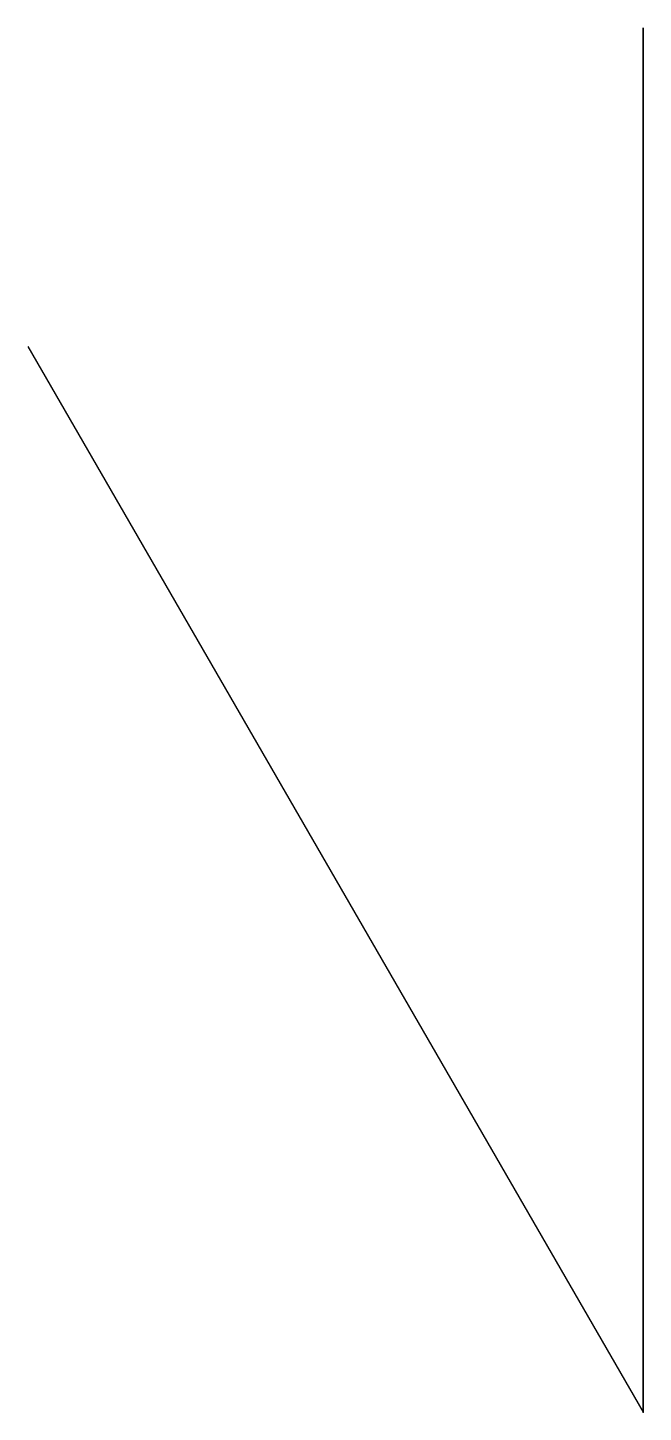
# Model space of a CAD drawing. Header units: millimetres. Extents: x -20 to 0, y 0 to 45.
import ezdxf

# ---------------------------------------------------------------- set-up
doc = ezdxf.new("R2010")
doc.units = ezdxf.units.MM
doc.header["$MEASUREMENT"] = 0
for name, color, linetype in [('boom v3_Sketch1', 7, 'Continuous'), ('boom v3_Sketch3', 7, 'Continuous'), ('boom v3_Sketch4', 7, 'Continuous')]:
    doc.layers.add(name, color=color, linetype=linetype)

msp = doc.modelspace()

# ---------------------------------------------------------------- linework, layer by layer
at = {"layer": 'boom v3_Sketch1'}
for p, q in [((0, 4, 47.775), (0, 45, 47.775)), ((0, 45, -5), (0, 37.608, -5)), ((0, 45, 47.775), (0, 45, -5)), ((0, 37.608, -5), (0, 37.5)), ((0, 37.5), (0, 0)), ((0, 37.5, 7), (0, 37.5, 2)), ((0, 37.5, 2), (0, 37.5)), ((0, 25, 35.584), (0, 4.081, 35.584)), ((0, 25, 24.584), (0, 6.586, 24.584)), ((0, 25, 47.775), (0, 25, 23.394)), ((0, 4, 40), (0, 4, 38)), ((0, 0, 40), (0, 4, 40)), ((0, 4, 38), (0, 4, 47.775)), ((0, 0), (0, 0, 40))]:
    msp.add_line(p, q, dxfattribs=at)
at = {"layer": 'boom v3_Sketch1', "extrusion": (1, 0, 0)}
for centre, radius, end in [((40.093, 38), 36.093, 265.8798), ((42, 23.394), 17, 254.6505)]:
    msp.add_arc(centre, radius, 180, end, dxfattribs=at)
at = {"layer": 'boom v3_Sketch1'}
msp.add_point((0, 0), dxfattribs=at)
at = {"layer": 'boom v3_Sketch3'}
msp.add_line((0, 40, 40), (0, 0, 40), dxfattribs=at)
msp.add_point((0, 0), dxfattribs=at)
at = {"layer": 'boom v3_Sketch4'}
msp.add_line((-20, 34.641, 40), (0, 0, 40), dxfattribs=at)
msp.add_point((0, 0), dxfattribs=at)

doc.saveas('drawing.dxf')
